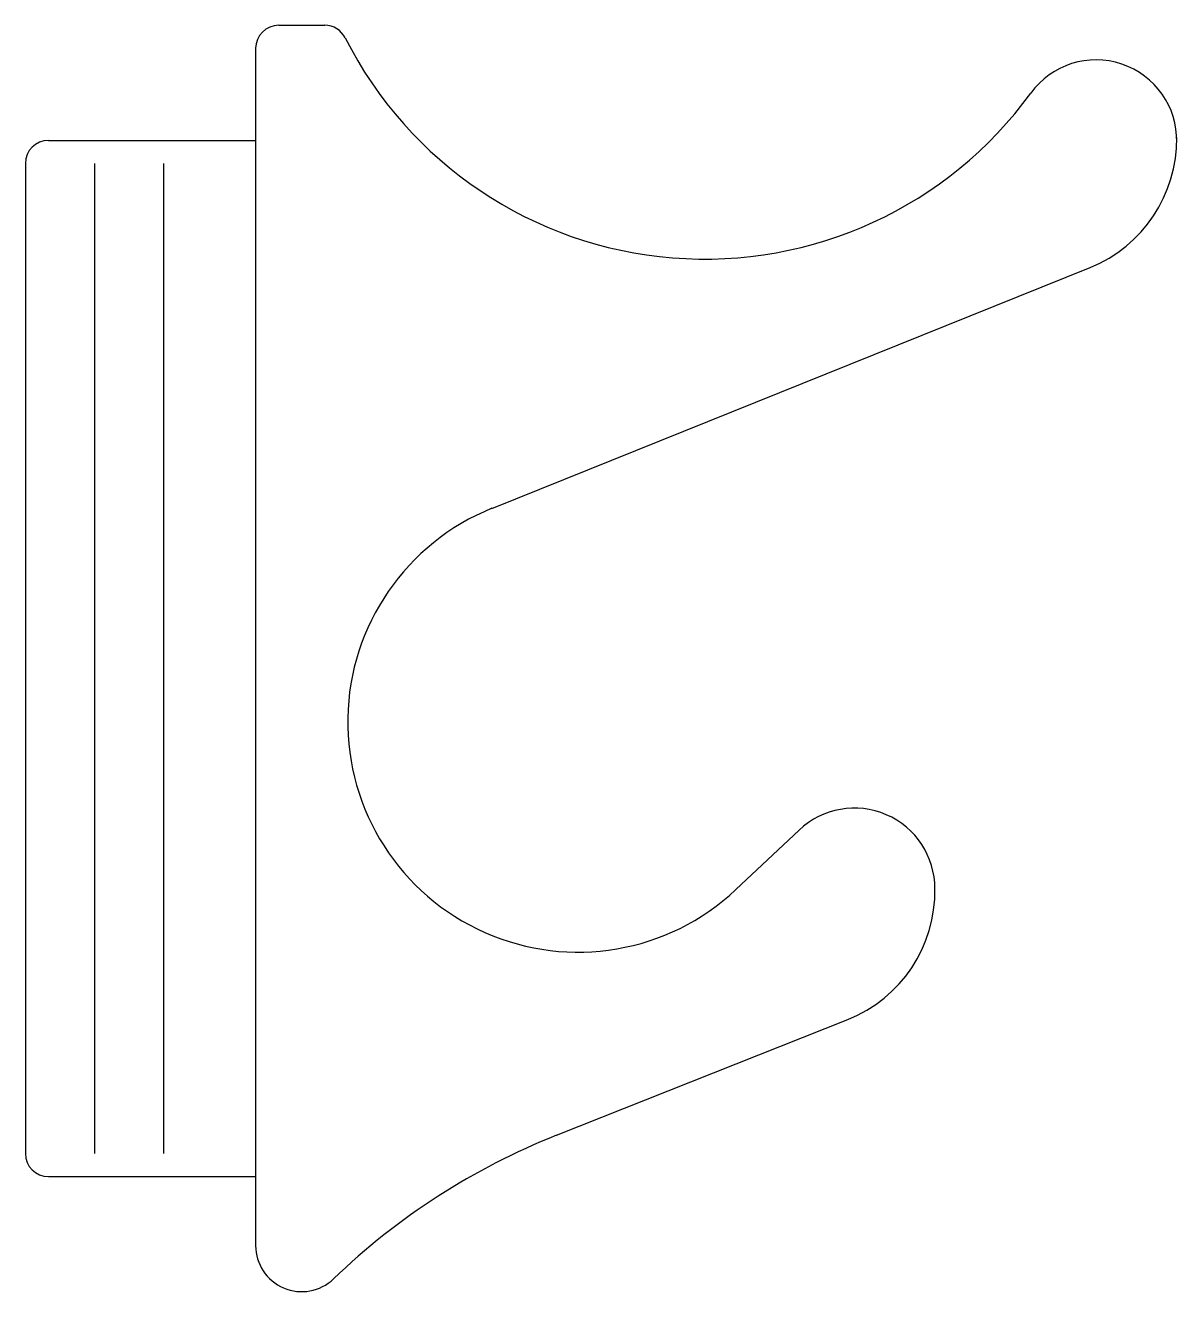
# Model space of a CAD drawing. Extents: x 2734 to 2834, y 2181 to 2291.
import ezdxf

# ---------------------------------------------------------------- set-up
doc = ezdxf.new("R2010")
doc.units = 0
doc.header["$LTSCALE"] = 20
doc.layers.add('FINA', color=6, linetype='CONTINUOUS')
doc.layers.add('GROSSA', color=3, linetype='CONTINUOUS')

msp = doc.modelspace()

# ---------------------------------------------------------------- linework, layer by layer
at = {"layer": 'FINA', "color": 0, "linetype": 'CONTINUOUS'}
for p, q in [((2740.05, 2279.27), (2740.05, 2193.27)), ((2746.05, 2279.27), (2746.05, 2193.27))]:
    msp.add_line(p, q, dxfattribs=at)
at = {"layer": 'GROSSA', "color": 0, "linetype": 'CONTINUOUS'}
for p, q in [((2756.05, 2291.27), (2760.05, 2291.27)), ((2754.05, 2289.27), (2754.05, 2185.27)), ((2736.05, 2281.27), (2754.05, 2281.27)), ((2734.05, 2279.27), (2734.05, 2193.27)), ((2774.57, 2249.31), (2826.53, 2270.24)), ((2795.75, 2216.19), (2801.25, 2221.37)), ((2782.05, 2210.76), (2782.05, 2210.76)), ((2780.19, 2194.85), (2805.48, 2204.91)), ((2736.05, 2191.27), (2754.05, 2191.27))]:
    msp.add_line(p, q, dxfattribs=at)
for centre, radius, start, end in [((2756.05, 2289.27), 2, 90, 180), ((2760.05, 2289.27), 2, 26.8108, 90), ((2793.07, 2305.96), 35, 206.8108, 323.9971), ((2827.05, 2281.27), 7, 358.8091, 143.9971), ((2822.05, 2281.37), 12, 291.9385, 0.7687), ((2736.05, 2279.27), 2, 90, 180), ((2782.05, 2230.76), 20, 111.9385, 313.2383), ((2806.05, 2216.27), 7, 0, 133.2383), ((2801.05, 2216.06), 12, 291.6891, 0.9978), ((2802.36, 2139.1), 60, 111.6891, 133.8268), ((2736.05, 2193.27), 2, 180, 270), ((2758.05, 2185.27), 4, 180, 313.8268)]:
    msp.add_arc(centre, radius, start, end, dxfattribs=at)

doc.saveas('drawing.dxf')
